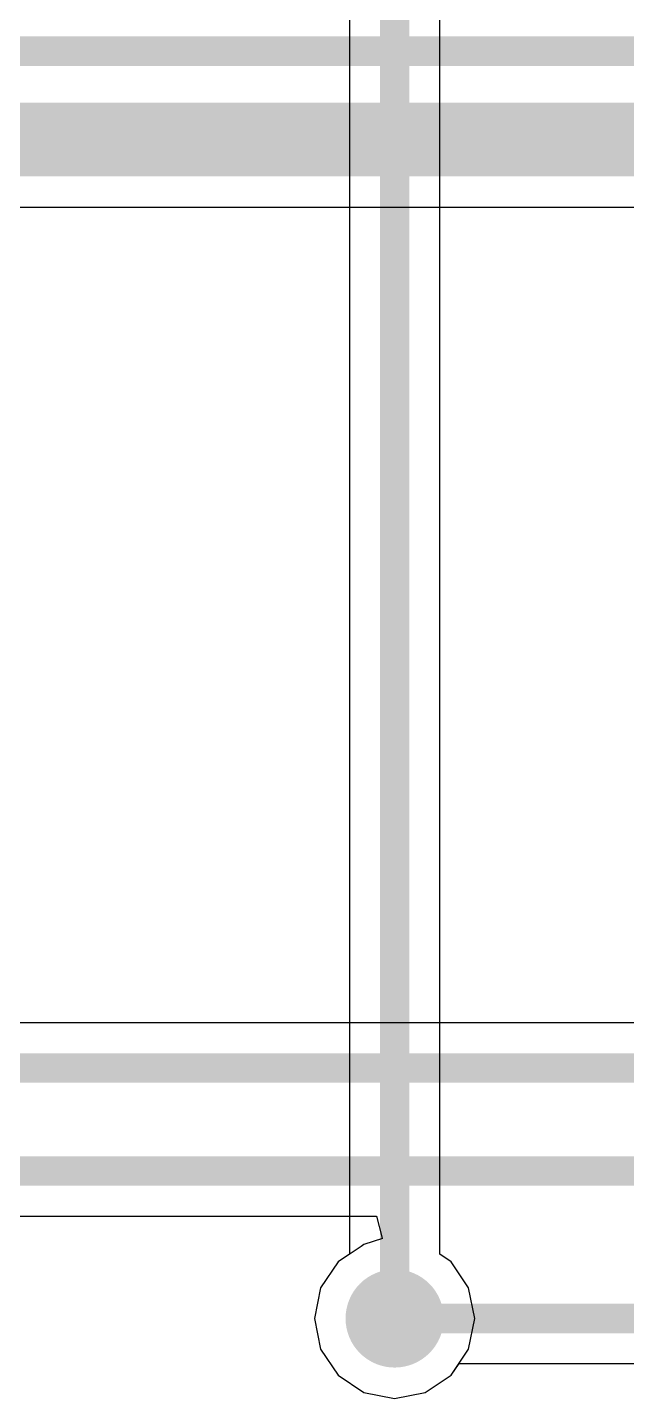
# Model space of a CAD drawing. Header units: millimetres. Extents: x -14 to 86, y -29 to 39.
# Drawn here: x 34.55 to 37.65, y 22.32 to 29.41 of the extents above; entities that cross this region are included whole.
import ezdxf

# ---------------------------------------------------------------- set-up
doc = ezdxf.new("R2010")
doc.units = ezdxf.units.MM
for name, color, linetype in [('BottomLayer', 5, 'Continuous'), ('MultiLayer', 9, 'Continuous'), ('TopLayer', 1, 'Continuous'), ('ViaHoleLayer', 16, 'Continuous')]:
    doc.layers.add(name, color=color, linetype=linetype)

msp = doc.modelspace()

# ---------------------------------------------------------------- linework, layer by layer
at = {"layer": 'BottomLayer'}
for p, q in [((32.1488, 28.4794), (38.395, 28.4794)), ((43.2178, 24.2615), (32.1635, 24.2615)), ((32.21, 23.2619), (36.3543, 23.2619)), ((36.3543, 23.2619), (36.3852, 23.1477)), ((36.2904, 23.1158), (36.2754, 23.1057)), ((36.3853, 23.147), (36.2904, 23.1158)), ((36.3852, 23.1477), (36.3853, 23.147)), ((36.2754, 23.1057), (36.156, 23.026)), ((36.156, 23.026), (36.0662, 22.8916)), ((36.0662, 22.8916), (36.0346, 22.733)), ((36.0346, 22.733), (36.0662, 22.5744)), ((36.0662, 22.5744), (36.156, 22.44)), ((36.742, 22.44), (36.782, 22.4999)), ((36.782, 22.4999), (39.291, 22.4999)), ((36.156, 22.44), (36.2904, 22.3502)), ((36.6076, 22.3502), (36.742, 22.44)), ((36.2904, 22.3502), (36.449, 22.3186)), ((36.449, 22.3186), (36.6076, 22.3502))]:
    msp.add_line(p, q, dxfattribs=at)
for points, const_width in [([(22.9108, 29.2862), (51.1048, 29.2862)], 0.1524), ([(32.004, 28.829), (38.608, 28.829)], 0.381), ([(31.9786, 24.0284), (47.8733, 24.0284)], 0.1524), ([(31.877, 23.495), (47.7709, 23.495)], 0.1524), ([(36.449, 22.733), (39.624, 22.733)], 0.1524)]:
    msp.add_lwpolyline(points, dxfattribs=dict(at, const_width=const_width))
for points, const_width in [([(36.322, 22.733, 1), (36.576, 22.733, 1)], 0.254), ([(36.4109, 22.733, 1), (36.4871, 22.733, 1)], 0.0762)]:
    msp.add_lwpolyline(points, format="xyb", close=True, dxfattribs=dict(at, const_width=const_width))
at = {"layer": 'MultiLayer', "const_width": 0.254}
msp.add_lwpolyline([(36.322, 22.733, 1), (36.576, 22.733, 1)], format="xyb", close=True, dxfattribs=at)
at = {"layer": 'TopLayer'}
for p, q in [((36.2159, 32.893), (36.2159, 23.066)), ((36.6821, 23.066), (36.6821, 32.7965)), ((36.2159, 23.066), (36.156, 23.026)), ((36.742, 23.026), (36.6821, 23.066)), ((36.156, 23.026), (36.0662, 22.8916)), ((36.8318, 22.8916), (36.742, 23.026)), ((36.0662, 22.8916), (36.0346, 22.733)), ((36.8634, 22.733), (36.8318, 22.8916)), ((36.0346, 22.733), (36.0662, 22.5744)), ((36.8318, 22.5744), (36.8634, 22.733)), ((36.0662, 22.5744), (36.156, 22.44)), ((36.742, 22.44), (36.8318, 22.5744)), ((36.156, 22.44), (36.2904, 22.3502)), ((36.6076, 22.3502), (36.742, 22.44)), ((36.2904, 22.3502), (36.449, 22.3186)), ((36.449, 22.3186), (36.6076, 22.3502))]:
    msp.add_line(p, q, dxfattribs=at)
at = {"layer": 'TopLayer', "const_width": 0.1524}
msp.add_lwpolyline([(36.449, 22.733), (36.449, 32.893)], dxfattribs=at)
at = {"layer": 'TopLayer'}
for points, const_width in [([(36.322, 22.733, 1), (36.576, 22.733, 1)], 0.254), ([(36.4109, 22.733, 1), (36.4871, 22.733, 1)], 0.0762)]:
    msp.add_lwpolyline(points, format="xyb", close=True, dxfattribs=dict(at, const_width=const_width))
at = {"layer": 'ViaHoleLayer', "const_width": 0.127}
msp.add_lwpolyline([(36.3855, 22.733, 1), (36.5125, 22.733, 1)], format="xyb", close=True, dxfattribs=at)

doc.saveas('drawing.dxf')
